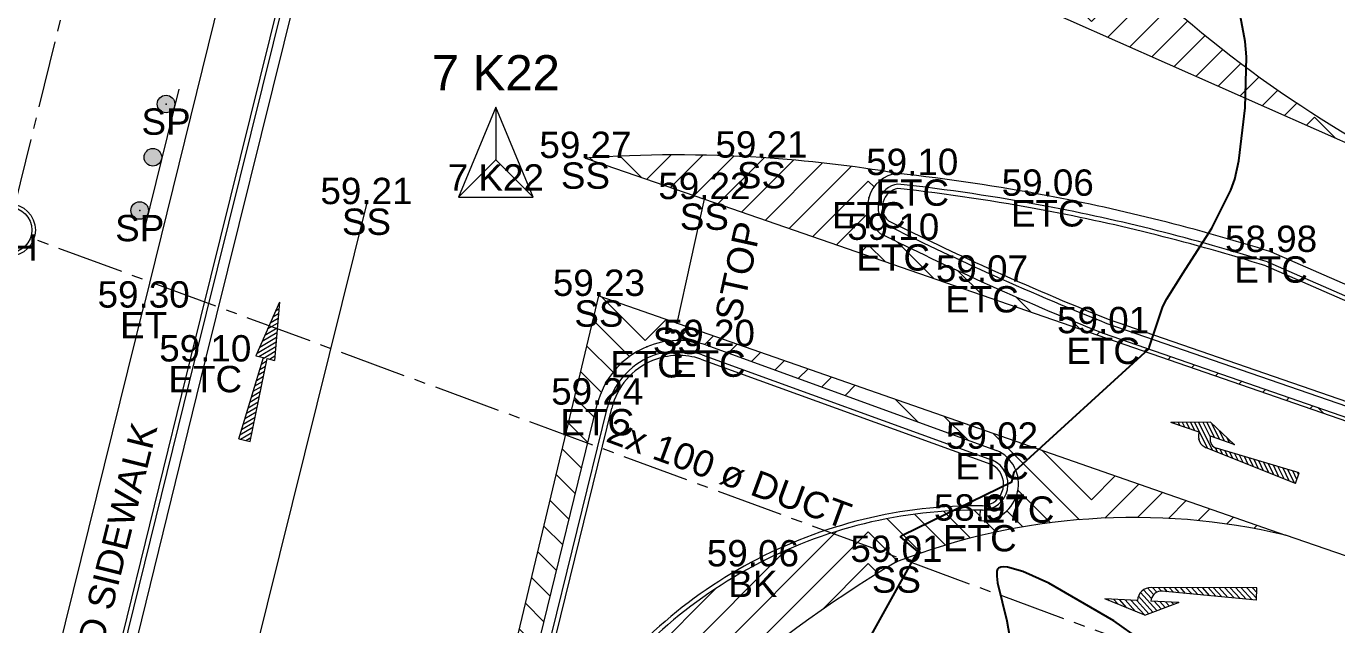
# Model space of a CAD drawing. Header units: metres. Extents: x -244 to 200, y -283 to 282.
# Drawn here: x -81.11 to -43.82, y 221.42 to 238.45 of the extents above; entities that cross this region are included whole.
import ezdxf
from ezdxf.enums import TextEntityAlignment as Align

# ---------------------------------------------------------------- set-up
doc = ezdxf.new("R2010")
doc.units = ezdxf.units.M
doc.linetypes.add('CENTER2', pattern=[28.575000000000003, 19.05, -3.175, 3.175, -3.175])
for name, color, linetype, lineweight in [('CONTOURS', 1, 'Continuous', 0), ('CONTROL', 7, 'Continuous', 0), ('DESCRIPTIONS', 1, 'Continuous', 0), ('ELECTRICAL', 3, 'Continuous', 0), ('LEVELS', 1, 'Continuous', 0), ('POINTS', 1, 'Continuous', 0), ('ROAD_PAINT', 12, 'Continuous', 0), ('ROAD_SIGNAGE', 6, 'Continuous', 0), ('ROADS', 5, 'Continuous', 0)]:
    doc.layers.add(name, color=color, linetype=linetype, lineweight=lineweight)
doc.styles.add('Arial', font='arial.ttf', dxfattribs={"height": 1.68})
doc.styles.add('DEFAULT$0$', font='Arial', dxfattribs={"height": 2.4})
pattern_1 = [(45, (0, 0), (1.110223024625157e-16, 0.9071423681210248), [8.9802589, -8.9802589]), (135, (0, 0), (-1.110223024625157e-16, -0.9071423681210248), [8.9802589, -8.9802589])]

msp = doc.modelspace()

# ---------------------------------------------------------------- hatches: boundary and pattern name
at = {"layer": 'ROAD_PAINT', "linetype": 'Continuous', "lineweight": 0}
h = msp.add_hatch(dxfattribs=at)
h.set_pattern_fill('LT124 RAILW', color=2, scale=0.5, style=0)
h.set_pattern_definition(pattern_1)
edge = h.paths.add_edge_path(flags=0)
edge.add_line((-57.93220524840581, 262.2866603322327), (-61.89860524842516, 243.2716603321023))
edge.add_line((-61.89860524842516, 243.2716603321023), (-40.57190524848556, 233.8070603334345))
edge.add_arc((-26.57672327322751, 263.912363348283), 33.19931306723726, 225.760315768355, 245.0674938111032, ccw=False)
edge.add_arc((-26.57672327322781, 263.9123633482828), 33.19931306723699, 199.8000674166894, 225.7603157683552, ccw=False)
edge.add_arc((-36.1538789355508, 257.7449928383076), 22.24684788042048, 168.2203243312785, 193.1958876690717, ccw=False)
edge = h.paths.add_edge_path(flags=0)
edge.add_line((-59.8709052484628, 250.4797603338957), (-60.93500524834235, 245.2285603317432))
edge.add_arc((-58.53697672607257, 244.8634660139074), 2.425661694164169, 171.3433264724511, 209.3007967052226)
edge.add_arc((-58.53697672607269, 244.8634660139073), 2.425661694163986, 209.3007967052217, 238.2131117864745)
edge.add_line((-59.81472140674089, 242.8016214063875), (-53.07940524850711, 239.7566603319719))
edge.add_arc((-52.63874186652016, 240.7505849885753), 1.087230628352728, 246.0895641885094, 326.4151571708157)
edge.add_arc((-52.63874186652014, 240.7505849885753), 1.087230628352698, 326.4151571708164, 413.5441032947952)
edge.add_line((-51.99270524825261, 241.6250603324734), (-52.17096640133832, 241.3837659867035))
edge.add_arc((-45.28894668273624, 252.4202391954948), 13.00638059936726, 212.1052351275777, 238.0535498730533, ccw=False)
edge.add_arc((-45.28894668273651, 252.4202391954945), 13.00638059936688, 190.4559746781816, 212.1052351275773, ccw=False)
edge.add_line((-58.07935171056703, 250.0598418730856), (-57.78150524843659, 250.0239603319205))
edge.add_arc((-58.84789620673073, 250.1524283714414), 1.074101351414205, 353.1306855176528, 450.6512808351816)
edge.add_arc((-58.84789620673079, 250.1524283714415), 1.074101351414119, 90.65128083517865, 162.2568998240643)
h = msp.add_hatch(dxfattribs=at)
h.set_pattern_fill('LT124 RAILW', color=2, scale=0.5, style=0)
h.set_pattern_definition(pattern_1)
edge = h.paths.add_edge_path(flags=0)
edge.add_line((-65.19720951556668, 234.6989027893207), (-61.81381019979496, 233.5294053588354))
edge.add_line((-61.81381019979496, 233.5294053588354), (-29.86596885374256, 222.4863936192546))
edge.add_line((-29.86596885374256, 222.4863936192546), (-16.01840524846193, 217.1702603325248))
edge.add_line((-16.01840524846193, 217.1702603325248), (-3.185505248278787, 212.243660332635))
edge.add_line((-3.185505248278787, 212.243660332635), (13.21279475175106, 205.6180603322573))
edge.add_line((13.21279475175106, 205.6180603322573), (19.80579475167178, 202.8522603320889))
edge.add_line((19.80579475167178, 202.8522603320889), (13.34639475165022, 205.8052603318356))
edge.add_line((13.34639475165022, 205.8052603318356), (-2.838905248238007, 212.9842603318393))
edge.add_line((-2.838905248238007, 212.9842603318393), (-15.33930524840252, 218.5671603316441))
edge.add_line((-15.33930524840252, 218.5671603316441), (-30.60930679658082, 225.4312027448654))
edge.add_arc((-31.07627533330902, 224.6138540955163), 0.941338636669518, -27.00922006804501, 60.25976045999528, ccw=False)
edge.add_arc((-31.07627533330905, 224.6138540955163), 0.9413386366695045, 267.0773747043786, 332.99077993195556, ccw=False)
edge.add_arc((-23.94416907546005, 266.7269318343751), 43.64780879504443, 255.9755448551912, 260.53175968138896, ccw=False)
edge.add_arc((-23.94416907546488, 266.7269318343542), 43.6478087950229, 251.0563568588357, 255.9755448551906, ccw=False)
edge.add_line((-38.11390524835589, 225.4431603327394), (-50.46630524836655, 229.7128603332676))
edge.add_arc((-19.04023660781394, 308.3931982158526), 84.72421943882672, 245.6942598843257, 248.2275153835717, ccw=False)
edge.add_arc((-19.04023660779418, 308.3931982158946), 84.72421943887313, 243.52305313585669, 245.6942598843251, ccw=False)
edge.add_arc((-56.20944861914086, 233.304327144034), 0.9621781659847715, 164.0544481990009, 231.1132703444243, ccw=False)
edge.add_arc((-56.20944861914077, 233.304327144034), 0.9621781659848797, 96.05200131010491, 164.0544481990008, ccw=False)
edge.add_arc((-62.60321896104286, 196.9428040737477), 37.8451024204856, 80.42925443019817, 86.34098868298982)
edge.add_arc((-62.60321896104345, 196.9428040737363), 37.84510242049701, 86.34098868299003, 93.93026633314967)
h = msp.add_hatch(dxfattribs=at)
h.set_pattern_fill('LT124 RAILW', color=2, scale=0.5, style=0)
h.set_pattern_definition(pattern_1)
edge = h.paths.add_edge_path(flags=0)
edge.add_line((-64.8146052482407, 230.7742603318766), (-45.27729913638785, 223.9662733968627))
edge.add_arc((-49.58760861416079, 205.7930008240353), 18.6774356858874, 76.65722000311186, 111.219996597546)
edge.add_arc((-39.6250783814419, 194.8739370093137), 32.89755045507583, 120.5526861966422, 144.2018280320156)
edge.add_arc((-22.85089903203264, 187.9566231792617), 50.72323710457696, 148.9528917566809, 166.2266951006702)
edge.add_line((-72.11560524826194, 200.0328603331002), (-68.31690524829173, 216.128760331776))
edge.add_line((-68.31690524829173, 216.128760331776), (-64.8146052482407, 230.7742603318766))
edge = h.paths.add_edge_path(flags=0)
edge.add_arc((-54.0578619746124, 211.1971695064265), 13.48228246090942, 118.2134080577008, 146.7579088599786)
edge.add_line((-65.33392843168791, 218.587857269508), (-65.0909052484203, 218.4119603326544))
edge.add_arc((-65.93046143311803, 219.0196198950846), 1.036390240728398, 245.8603789326928, 324.1034823297297, ccw=False)
edge.add_arc((-65.93046143311803, 219.0196198950847), 1.036390240728428, 173.0815231640078, 245.86037893269338, ccw=False)
edge.add_line((-66.95930524845608, 219.1444603321142), (-64.86160524828384, 227.6822603321601))
edge.add_arc((-62.54164266028756, 227.119328812753), 2.387282619474351, 112.2687061045394, 166.360961455521, ccw=False)
edge.add_arc((-62.5416426602875, 227.1193288127528), 2.387282619474601, 71.21375122707758, 112.26870610453861, ccw=False)
edge.add_line((-61.77284577946754, 229.3794327177286), (-53.49885682414357, 226.3805584247827))
edge.add_arc((-53.91810712413772, 225.4232155197972), 1.045120209244462, -12.58703942930049, 66.34989012995487, ccw=False)
edge.add_arc((-53.91810712413782, 225.4232155197972), 1.045120209244601, 267.0713226886469, 347.4129605707009, ccw=False)
edge.add_line((-53.97150524848985, 224.3794603319839), (-53.95617740661682, 224.6790685048756))
edge.add_arc((-54.05786197461217, 211.1971695064267), 13.48228246090938, 89.56786606122098, 118.213408057702)
at = {"layer": 'ROAD_SIGNAGE', "linetype": 'Continuous', "lineweight": 0}
h = msp.add_hatch(color=1, dxfattribs=at)
edge = h.paths.add_edge_path(flags=0)
edge.add_arc((-77.13296366867871, 236.2351018907502), 0.25, 0, 360)
h = msp.add_hatch(color=1, dxfattribs=at)
edge = h.paths.add_edge_path(flags=0)
edge.add_arc((-77.50760524972065, 234.7201103342232), 0.25, 0, 360)
h = msp.add_hatch(color=1, dxfattribs=at)
edge = h.paths.add_edge_path(flags=0)
edge.add_arc((-77.8822468307626, 233.205118777696), 0.25, 0, 360)

# ---------------------------------------------------------------- linework, layer by layer
at = {"layer": 'CONTOURS', "color": 6, "linetype": 'Continuous', "lineweight": -3, "flags": 128}
for points in [[(-57.52009197034931, 220.298194271978), (-55.74184350438736, 223.5038267774507), (-56.23597535428416, 223.9231451749802), (-56.15567527393432, 223.9775698878802), (-53.06792450568173, 225.4825096577406), (-52.99458169521677, 225.7641210779548), (-52.96568868475151, 225.7934190146625), (-49.16844103147741, 229.2642438025214), (-49.15425500153651, 229.3062864840031), (-48.76402338602202, 230.4712405935861), (-48.65581534728699, 230.6903072874993), (-48.18281551307155, 231.4337771427818), (-47.37005745663191, 232.7066764575429), (-46.83005215350568, 233.7877471335232), (-46.72014314497937, 234.0947805587202), (-46.60696501638449, 234.6155603053048), (-46.42693937870354, 236.1243501799181), (-46.38519511050981, 237.5750981909223), (-46.41961700601678, 238.0121197532862), (-46.55434587653872, 238.724631424062)], [(-49.41020847715117, 220.9998489422724), (-50.15795090801839, 221.5268237269484), (-52.00656584768876, 222.6023896415718), (-52.7533785020496, 222.9352681753226), (-53.18196270805493, 223.0553866080008), (-53.29012214902468, 223.0639972453937), (-53.37791513264528, 223.0547826918773), (-53.44353237282485, 223.0264764851891), (-53.47032674943329, 222.9945194777101), (-53.48668619554519, 222.9454548261128), (-53.49354356995173, 222.8806687504984), (-53.49183173142228, 222.8015474723652), (-53.46643185069115, 222.6058441828936), (-53.20863556659606, 221.5268668592907), (-53.06024212115881, 220.7171747507527)]]:
    msp.add_lwpolyline(points, dxfattribs=at)
at = {"layer": 'CONTROL', "color": 1, "linetype": 'Continuous', "lineweight": 0}
for p, q in [((-67.7481102489336, 236.1463603321463), (-68.80876524893479, 233.5856953317076)), ((-66.68743524893658, 233.5856953317076), (-67.7481102489336, 236.1463603321463)), ((-67.7481102489336, 236.1463603321463), (-67.74810524893837, 234.6463603321463)), ((-67.74810524893837, 234.6463603321463), (-68.80876524893479, 233.5856953317076)), ((-67.74810524893837, 234.6463603321463), (-66.68743524893658, 233.5856953317076)), ((-68.80876524893479, 233.5856953317076), (-66.68743524893658, 233.5856953317076))]:
    msp.add_line(p, q, dxfattribs=at)
msp.add_point((-67.74810524893837, 234.6463603321463), dxfattribs=at)
at = {"layer": 'ELECTRICAL', "color": 1, "linetype": 'CENTER2', "lineweight": 0, "ltscale": 0.1}
for p, q in [((-81.42336420282169, 233.378751816699), (-76.82541069786723, 252.0715665744147)), ((-32.81454313835328, 214.6717921329763), (-80.89876735860837, 232.3911285328578))]:
    msp.add_line(p, q, dxfattribs=at)
at = {"layer": 'ELECTRICAL', "color": 1, "linetype": 'Continuous', "lineweight": 0}
for radius in [0.75, 0.6519600000000064]:
    msp.add_circle((-81.60250524846924, 232.6504603326321), radius, dxfattribs=at)
at = {"layer": 'POINTS', "color": 1, "linetype": 'Continuous', "lineweight": 0}
for p in [(-77.13296366927534, 236.2351018921472), (-67.74810525012435, 234.6463603321463), (-65.19720951740601, 234.698902789969), (-60.1880052494671, 234.710760332644), (-55.89670524946996, 234.214260332752), (-61.81381020154367, 233.5294053587131), (-57.13460524898255, 233.5686603323556), (-52.04120524889004, 233.6245603328571), (-77.88224683134467, 233.205118779093), (-71.4295052495072, 233.3860603338107), (-56.4387052489401, 232.3698603343219), (-45.68500524906995, 232.0259603345767), (-53.91320524901676, 231.1787603325211), (-64.81460524941212, 230.7742603318766), (-77.7703052490906, 230.4419603319839), (-62.58385323451512, 229.9969305153936), (-50.46630524896317, 229.7128603346646), (-63.44630524895183, 229.328560332302), (-61.68380524886743, 229.3471603323705), (-76.01630524891516, 228.9085603347048), (-64.86160524887237, 227.6822603321634), (-53.62660524891544, 226.4268603306264), (-52.89810524892528, 225.1954603344202), (-53.9715052490792, 224.3794603319839), (-60.43170524892048, 223.0776603342965), (-56.34790524944401, 223.2040603351779)]:
    msp.add_point(p, dxfattribs=at)
at = {"layer": 'ROAD_PAINT', "color": 2, "linetype": 'Continuous', "lineweight": 0}
for p, q in [((-61.89860524842516, 243.2716603321023), (-40.57190524848556, 233.8070603334345)), ((-73.9075052482367, 230.5956603311934), (-74.57626876166465, 229.0715792507819)), ((-73.9075052482367, 230.5956603311934), (-74.04582281596632, 228.9370657372485)), ((-73.93904010012459, 230.5238005808196), (-73.91216378391782, 230.5397988652695)), ((-68.31690524829173, 216.128760331776), (-64.8146052482407, 230.7742603318766)), ((-64.8146052482407, 230.7742603318766), (-45.27729913638782, 223.9662733968627)), ((-74.16602381712255, 230.00650624429), (-73.94569480476798, 230.1376998008322)), ((-74.0903652176728, 230.1789421228629), (-73.9345200143494, 230.2717315025365)), ((-74.01470265889874, 230.3513713518412), (-73.92334387879582, 230.4057685087002)), ((-74.31734893467078, 229.6616477863334), (-73.9680510351996, 229.8696324380994)), ((-74.24168637589668, 229.8340770153117), (-73.95687094032164, 230.0036627946685)), ((-74.54433661099316, 229.1443600993985), (-74.00158340118479, 229.4675280692028)), ((-74.468674052219, 229.3167893283769), (-73.9904019611717, 229.6015637302313)), ((-74.39301149344485, 229.4892185573551), (-73.97922717075319, 229.7355954319357)), ((-75.06203903204062, 226.7107143868806), (-74.36409038338536, 229.0177738453686)), ((-74.57626876166465, 229.0715792507819), (-74.36409038338536, 229.0177738453686)), ((-74.48956206738086, 229.0495916718598), (-74.01275819160334, 229.3334963674987)), ((-74.3717879194665, 228.9923391874064), (-74.02393432715691, 229.199459361335)), ((-74.18949410035874, 228.9734987223891), (-74.03511046271059, 229.0654223551714)), ((-74.74377146462155, 226.6300062787606), (-74.2580011942457, 228.9908711426618)), ((-74.51279103325166, 228.5262442188187), (-74.331376793586, 228.6342625049695)), ((-74.46579353162952, 228.6816101051047), (-74.30150999276866, 228.7794238673427)), ((-74.41879072554805, 228.8369746462555), (-74.27164184681627, 228.9245905341755)), ((-74.2580011942457, 228.9908711426618), (-74.04582281596632, 228.9370657372485)), ((-74.60679664541459, 228.2155151365171), (-74.39111704481522, 228.3439358208988)), ((-74.55979383933315, 228.3708796776679), (-74.36125024399789, 228.4890971832721)), ((-74.7478011043349, 227.7494148634703), (-74.48072544199685, 227.9084424699955)), ((-74.70080225757782, 227.9047860542156), (-74.4508572960444, 228.0536091368281)), ((-74.6537994514962, 228.0601505953664), (-74.4209851907676, 228.1987691540662)), ((-74.84180671649794, 227.4386857811686), (-74.54046569322598, 227.6181157859248)), ((-74.79480391041646, 227.5940503223194), (-74.51059358794919, 227.7632758031628)), ((-74.98281513474255, 226.9725921577162), (-74.63006878594821, 227.1826210898864)), ((-74.93581232866109, 227.1279566988669), (-74.60020063999575, 227.3277877567191)), ((-74.88880952257956, 227.2833212400178), (-74.57033383917846, 227.4729491190921)), ((-47.41350524835434, 227.1774603319354), (-48.53408395158272, 227.1757487919833)), ((-47.73502631793503, 226.8974478521813), (-48.53408395158272, 227.1757487919833)), ((-48.42279020554628, 227.1369866892115), (-48.44159603165228, 227.1758928006938)), ((-48.28153679235815, 227.0877900405781), (-48.32420455457827, 227.1760711027973)), ((-48.1402783850598, 227.0385916525636), (-48.20681807161449, 227.1762511442814)), ((-47.9990249718718, 226.9893950039302), (-48.08943158865056, 227.1764311857656)), ((-47.85777155868378, 226.9401983552966), (-47.97204011157651, 227.1766094878689)), ((-47.49907444860472, 226.4411556284452), (-47.85465362861274, 227.1767895293532)), ((-47.35343040554179, 226.3828755003395), (-47.73726714564889, 227.1769695708374)), ((-47.41409215154808, 226.7514161656748), (-47.61987566857491, 227.1771478729407)), ((-47.2927529118213, 226.743410021382), (-47.5024891856111, 227.1773279144251)), ((-47.41350524835434, 227.1774603319354), (-46.73620427587549, 226.5495716774292)), ((-75.02981263636461, 226.8172262714303), (-74.65994089122495, 227.0374610726484)), ((-75.01486116963021, 226.6987507549869), (-74.68980903717747, 226.8922944058156)), ((-47.75094397136407, 226.8323544526579), (-47.75423394126462, 226.7654277623207)), ((-47.73502631793503, 226.8974478521813), (-47.75094397136407, 226.8323544526579)), ((-47.40541504405543, 226.7826487145132), (-47.41717259096715, 226.7357061017421)), ((-46.73620427587549, 226.5495716774292), (-47.40541504405543, 226.7826487145132)), ((-47.15149450452305, 226.6942116333676), (-47.36200063381711, 227.1297136361964)), ((-47.01024109133498, 226.6450149847343), (-47.1491446905754, 226.93239191132)), ((-75.06203903204062, 226.7107143868806), (-74.74377146462155, 226.6300062787606)), ((-74.86482453388946, 226.6607036076839), (-74.71967718312983, 226.747127738983)), ((-47.75423394126462, 226.7654277623207), (-47.74478187376054, 226.6990863150654)), ((-47.67217213362075, 226.5562327538429), (-47.74694954012585, 226.7109347114938)), ((-47.74478187376054, 226.6990863150654), (-47.72293011932874, 226.6357397113326)), ((-47.72293011932874, 226.6357397113326), (-47.68946583404413, 226.5776780755852)), ((-47.68946583404413, 226.5776780755852), (-47.64560666934619, 226.5270166730314)), ((-47.64560666934619, 226.5270166730314), (-47.5929387081493, 226.4855846950058)), ((-47.5929387081493, 226.4855846950058), (-47.53337022653427, 226.4548811552291)), ((-44.99498667460791, 225.4391370264941), (-47.53337022653427, 226.4548811552291)), ((-47.41717259096715, 226.7357061017421), (-47.42035175656389, 226.6874109296605)), ((-47.42035175656389, 226.6874109296605), (-47.41485460673251, 226.6393306642582)), ((-47.41485460673251, 226.6393306642582), (-47.40086293041009, 226.5930013972721)), ((-47.40086293041009, 226.5930013972721), (-47.37881500841386, 226.5499141551723)), ((-47.37881500841386, 226.5499141551723), (-47.3494297407407, 226.5114617033291)), ((-47.3494297407407, 226.5114617033291), (-47.31364391058037, 226.4788774965298)), ((-47.31364391058037, 226.4788774965298), (-47.27261762649031, 226.4532039749361)), ((-47.27261762649031, 226.4532039749361), (-47.22766592020179, 226.4352799403533)), ((-47.20778636247891, 226.3245953722342), (-47.26935433795572, 226.451977817177)), ((-44.89062382217746, 225.7387836390979), (-47.23759476512151, 226.4384468269435)), ((-47.06213732530566, 226.2663135047475), (-47.12969574214256, 226.4060805791747)), ((-46.8689876781468, 226.5958183361006), (-46.93629048671463, 226.7350651923333)), ((-46.91649328224284, 226.2080333766422), (-46.99245215549698, 226.3651795915564)), ((-46.77084923917987, 226.1497532485368), (-46.85520856885143, 226.3242786039382)), ((-46.62520020200668, 226.0914713810503), (-46.71795998809574, 226.2833758769393)), ((-46.47955615894369, 226.0331912529447), (-46.58071640145011, 226.242474889321)), ((-46.33391211588076, 225.9749111248392), (-46.44346782069438, 226.2015721623221)), ((-46.18826807281781, 225.9166309967335), (-46.30622597342974, 226.1606661805935)), ((-46.04261903564461, 225.8583491292471), (-46.16898238678417, 226.1197651929754)), ((-45.89697499258166, 225.8000690011416), (-46.03173380602838, 226.0788624659762)), ((-45.75133094951872, 225.7417888730361), (-45.89449021938289, 226.0379614783582)), ((-45.60568191234561, 225.6835070055496), (-45.75724663273731, 225.99706049074)), ((-45.46003786928266, 225.625226877444), (-45.61999805198153, 225.9561577637409)), ((-45.31439382621968, 225.5669467493385), (-45.48275446533594, 225.9152567761226)), ((-45.16874978315675, 225.508666621233), (-45.34551087869041, 225.8743557885045)), ((-45.02310074598365, 225.4503847537464), (-45.2082622979347, 225.8334530615055)), ((-44.95528704554337, 225.5531225979285), (-45.07101871128913, 225.7925520738873)), ((-44.99498667460791, 225.4391370264941), (-44.89062382217746, 225.7387836390979)), ((-44.90609039690764, 225.69437601111), (-44.93377512464361, 225.751651086269)), ((-49.41607470654515, 222.3161858360724), (-49.45309717253293, 222.2523325419583)), ((-49.36762429772388, 222.3718650558011), (-49.41607470654515, 222.3161858360724)), ((-48.93206980376481, 221.821511959878), (-49.39986353576456, 222.3373105316255)), ((-49.30949492791665, 222.4173502827007), (-49.36762429772388, 222.3718650558011)), ((-49.08946618600148, 222.1684702244766), (-49.31307813107391, 222.4150291542014)), ((-49.24380195812217, 222.4510010510855), (-49.30949492791665, 222.4173502827007)), ((-49.17292070190906, 222.471586144592), (-49.24380195812217, 222.4510010510855)), ((-49.02845257402471, 222.2746053327042), (-49.20141715614539, 222.4653256146849)), ((-49.09941816887201, 222.4783677418267), (-49.17292070190906, 222.471586144592)), ((-46.08798680434672, 222.4684984838217), (-49.09941816887201, 222.4783677418267)), ((-48.93486589528527, 222.3448247367137), (-49.05584417275535, 222.4782238964669)), ((-48.98078137990658, 222.3175451159731), (-49.02107379849182, 222.2826429941501)), ((-48.9349073337227, 222.344692627819), (-48.98078137990658, 222.3175451159731)), ((-48.88491723651114, 222.3632123070103), (-48.9349073337227, 222.344692627819)), ((-48.80385255636251, 222.3737828999403), (-48.89810194474877, 222.477704129731)), ((-48.83242678945152, 222.3725006886459), (-48.88491723651114, 222.3632123070103)), ((-48.77912391354874, 222.3722669177827), (-48.83242678945152, 222.3725006886459)), ((-46.10502369250202, 222.1194221791254), (-48.79057048691685, 222.3731288284081)), ((-48.6326461300152, 222.3584172432346), (-48.74035943279417, 222.4771901809333)), ((-48.46062038915875, 222.3421543252579), (-48.58262302272607, 222.4766706981458)), ((-48.28860075018882, 222.3258858732908), (-48.42488079471959, 222.4761509314097)), ((-48.11657500933256, 222.3096229553142), (-48.26713828276505, 222.4756369826124)), ((-47.94454926847622, 222.2933600373376), (-48.10939605475843, 222.4751172158764)), ((-47.77252962950637, 222.2770915853709), (-47.95165382675206, 222.4745974491404)), ((-47.60050388864994, 222.260828667394), (-47.79391131479731, 222.4740835003428)), ((-47.42848396573207, 222.2445660333656), (-47.63616908679087, 222.4735637336069)), ((-47.25645850882378, 222.2282972974506), (-47.47842657483632, 222.4730497848094)), ((-47.08443858590607, 222.2120346634219), (-47.32068434682974, 222.4725300180734)), ((-46.91241284504954, 222.1957717454454), (-47.16294211882324, 222.4720102513373)), ((-46.74038738814127, 222.1795030095304), (-47.00520542480709, 222.471496586488)), ((-46.56836164728499, 222.1632400915538), (-46.84746319680048, 222.470976819752)), ((-46.39634200831524, 222.1469716395868), (-46.68972068484582, 222.4704628709544)), ((-46.22431626745878, 222.13070872161), (-46.53197845683945, 222.4699431042186)), ((-46.1025612942675, 222.169875341031), (-46.37424176282315, 222.4694294393691)), ((-46.09453010519068, 222.3344299110643), (-46.21649953481663, 222.4689096726332)), ((-46.10502369250202, 222.1194221791254), (-46.08798680434672, 222.4684984838217)), ((-49.27510524840181, 221.6909603313543), (-50.41881656122295, 222.155005647347)), ((-49.48794641535427, 222.1095739456023), (-50.41881656122295, 222.155005647347)), ((-50.28688378532473, 222.1014748272298), (-50.33157075680138, 222.150747561101)), ((-50.03804654338898, 222.0005119060356), (-50.16701618676544, 222.1427163720251)), ((-49.78920901750514, 221.8995548027795), (-50.00246161672946, 222.134685182949)), ((-49.5403717755694, 221.798591881585), (-49.83790122875514, 222.126653709925)), ((-49.29153453363382, 221.6976289603907), (-49.67334665871915, 222.1186225208492)), ((-49.1659060511975, 221.7325184412897), (-49.50879208868317, 222.1105913317733)), ((-49.4773482598431, 222.1826189792742), (-49.48794641535427, 222.1095739456023)), ((-49.45309717253293, 222.2523325419583), (-49.4773482598431, 222.1826189792742)), ((-49.04898806945528, 221.7770122916149), (-49.46160791840565, 222.2319750544836)), ((-49.27510524840181, 221.6909603313543), (-48.32435873301812, 222.0527843184212)), ((-49.09660358342683, 222.1436310397829), (-49.10396248018327, 222.0908333686325)), ((-48.32435873301812, 222.0527843184212), (-49.10396248018327, 222.0908333686325)), ((-49.0799263789489, 222.1942593768526), (-49.09660358342683, 222.1436310397829)), ((-49.05447637519713, 222.2411004370604), (-49.0799263789489, 222.1942593768526)), ((-49.02107379849182, 222.2826429941501), (-49.05447637519713, 222.2411004370604)), ((-48.81515182202251, 221.8660058102034), (-49.01512256063696, 222.0864974805971)), ((-48.69823384028017, 221.9104996605282), (-48.85056799060092, 222.0784662915211)), ((-48.58131004059972, 221.9549932269052), (-48.68600760262657, 222.0704348184973)), ((-48.46439205885736, 221.9994870772298), (-48.52145303259065, 222.0624036294213)), ((-48.34747379316702, 222.0439867454933), (-48.35689846255477, 222.0543724403456))]:
    msp.add_line(p, q, dxfattribs=at)
at = {"layer": 'ROAD_PAINT', "color": 7, "linetype": 'Continuous', "lineweight": 0}
for p, q in [((-65.19720951556668, 234.6989027893207), (-61.81381019979496, 233.5294053588354)), ((-62.58385323262866, 229.9969305152378), (-61.81381019979496, 233.5294053588354)), ((-61.81381019979496, 233.5294053588354), (-29.86596885374256, 222.4863936192546)), ((-71.4295052483285, 233.3860603324138), (-76.12990524832276, 214.4380603325553)), ((-33.61800524831779, 219.9663603324443), (-45.27729913638772, 223.9662733968627))]:
    msp.add_line(p, q, dxfattribs=at)
for centre, radius, start, end in [((-26.57672327322737, 263.9123633482831), 33.19931306723748, 225.760315768355, 245.0674938111031), ((-62.60321896104345, 196.9428040737421), 37.84510242049114, 86.34098868298946, 93.93026633315027), ((-62.60321896104345, 196.9428040737421), 37.84510242049114, 80.42925443019868, 86.34098868298946), ((-49.58760861416073, 205.7930008240351), 18.67743568588761, 76.65722000311214, 111.2199965975458), ((-39.62507838144159, 194.8739370093134), 32.89755045507625, 120.5526861966424, 144.2018280320152)]:
    msp.add_arc(centre, radius, start, end, dxfattribs=at)
at = {"layer": 'ROAD_PAINT', "color": 2, "linetype": 'Continuous', "lineweight": 0}
for p in [(-46.73620427587549, 226.5495716774292), (-48.32435873301812, 222.0527843184212)]:
    msp.add_point(p, dxfattribs=at)
at = {"layer": 'ROAD_SIGNAGE', "color": 1, "linetype": 'Continuous', "lineweight": 0}
msp.add_line((-76.77024484673403, 236.6604665064997), (-77.75958701803958, 232.659722563697), dxfattribs=at)
for centre in [(-77.13296366867871, 236.2351018907502), (-77.50760524972065, 234.7201103342232), (-77.8822468307626, 233.205118777696)]:
    msp.add_circle(centre, 0.25, dxfattribs=at)
at = {"layer": 'ROADS', "color": 9, "linetype": 'Continuous', "lineweight": 0}
for p, q in [((-73.30220524839388, 248.6068603317253), (-77.77030524850124, 230.4419603319839)), ((-76.01630524831853, 228.9085603333078), (-71.52080524833582, 247.0338603323326)), ((-45.68500524847332, 232.0259603331797), (-30.60930679658091, 225.4312027448654)), ((-84.34319705399592, 203.9139915011259), (-77.77030524850124, 230.4419603319839)), ((-61.7728457794683, 229.3794327177289), (-53.49885682414347, 226.3805584247826)), ((-50.46630524836655, 229.7128603332676), (-38.11390524835589, 225.4431603327394)), ((-79.42870524828322, 215.0396603331901), (-76.01630524831853, 228.9085603333078)), ((-66.95930524845608, 219.1444603321142), (-64.86160524828301, 227.6822603321634)), ((-53.97150524848985, 224.3794603319839), (-53.95617740661682, 224.6790685048756))]:
    msp.add_line(p, q, dxfattribs=at)
at = {"layer": 'ROADS', "color": 1, "linetype": 'Continuous', "lineweight": 0}
for p, q in [((-76.42890223219484, 229.0104862162021), (-71.9335580780367, 247.135157864137)), ((-76.30755017811344, 228.9805080153513), (-71.81216018694785, 247.1053644724312)), ((-45.83451248428723, 231.6274768185726), (-30.80354005068319, 225.0522843104066)), ((-45.79054814078165, 231.7446815149509), (-30.7456256385195, 225.1633866479831)), ((-50.36159897482753, 229.9940841435023), (-38.0162062227955, 225.726806250961)), ((-50.31796784665983, 230.1112595163928), (-37.97549860860972, 225.8449921584606)), ((-79.8413744233173, 215.1412928120438), (-76.42890223219489, 229.010486216202)), ((-61.87218060359407, 229.0963390019548), (-53.61103574305596, 226.1021199999305)), ((-79.72000113654103, 215.1114009065049), (-76.30755017811344, 228.9805080153513)), ((-61.91350902414905, 228.9783611454043), (-53.65836780528262, 225.9863181393561)), ((-66.66329507487691, 219.0919071010512), (-64.57016339475214, 227.6111136878834)), ((-66.5396756283111, 219.0711571712371), (-64.44872704073411, 227.5814784038465))]:
    msp.add_line(p, q, dxfattribs=at)
at = {"layer": 'ROADS', "color": 9, "linetype": 'Continuous', "lineweight": 0}
for centre, radius, start, end in [((-56.2094486191408, 233.304327144034), 0.9621781659848057, 96.05200131010342, 164.0544481990034), ((-62.32017463798372, 179.3185516539831), 55.27024326247848, 79.28192704856103, 83.75815091028272), ((-56.2094486191408, 233.304327144034), 0.9621781659848057, 164.0544481990034, 231.1132703444227), ((-62.32017463798372, 179.3185516539831), 55.27024326247848, 72.48360068810449, 79.28192704856103), ((-19.04023660781538, 308.3931982158492), 84.7242194388231, 243.5230531358558, 245.6942598843256), ((-19.04023660781538, 308.3931982158492), 84.7242194388231, 245.6942598843256, 248.2275153835718), ((-62.54164266028751, 227.119328812753), 2.387282619474412, 71.21375122708302, 112.26870610454), ((-62.54164266028751, 227.119328812753), 2.387282619474412, 112.26870610454, 166.3609614554377), ((-53.91810712413779, 225.4232155197971), 1.045120209244589, 347.4129605707033, 66.34989012995072), ((-53.91810712413779, 225.4232155197971), 1.045120209244589, 267.071322688645, 347.4129605707033)]:
    msp.add_arc(centre, radius, start, end, dxfattribs=at)
at = {"layer": 'ROADS', "color": 1, "linetype": 'Continuous', "lineweight": 0}
for centre, radius, start, end in [((-56.2094486191408, 233.304327144034), 0.6621781659848057, 98.59427388174085, 164.0544481990047), ((-62.32017463798372, 179.3185516539831), 54.97024326247848, 79.28192704856103, 83.72133867814824), ((-56.2094486191408, 233.304327144034), 0.6621781659848057, 164.0544481990046, 228.5481211709285), ((-56.2094486191408, 233.304327144034), 0.5371781659848057, 100.2461884177735, 164.0544481990046), ((-62.32017463798372, 179.3185516539831), 54.84524326247848, 79.28192704856103, 83.70339605953315), ((-56.2094486191408, 233.304327144034), 0.5371781659848057, 164.0544481990048, 226.8823554476126), ((-62.32017463798372, 179.3185516539831), 54.84524326247848, 72.50725188514797, 79.28192704856103), ((-62.32017463798372, 179.3185516539831), 54.97024326247848, 72.50026715833152, 79.28192704856103), ((-19.04023660781538, 308.3931982158492), 84.4242194388231, 243.5472608744005, 245.6942598843256), ((-19.04023660781538, 308.3931982158492), 84.2992194388231, 243.5590369321832, 245.6942598843256), ((-19.04023660781538, 308.3931982158492), 84.4242194388231, 245.6942598843256, 248.2227137477493), ((-19.04023660781538, 308.3931982158492), 84.29921943882309, 245.6942598843256, 248.2207055039272), ((-62.54164266028751, 227.119328812753), 2.087282619474412, 112.2687061045402, 166.3724109626388), ((-62.54164266028751, 227.119328812753), 2.087282619474412, 71.29269306015468, 112.2687061045402), ((-62.54164266028751, 227.119328812753), 1.962282619474412, 71.33081262716465, 112.2687061045396), ((-62.54164266028751, 227.119328812753), 1.962282619474456, 112.2687061045398, 166.3779396911447), ((-53.91810712413779, 225.4232155197971), 0.7451202092445892, 347.4129605707042, 65.66255834916511), ((-53.91810712413779, 225.4232155197971), 0.6201202092445892, 347.4129605707042, 65.23779517871138), ((-53.91810712413779, 225.4232155197971), 0.6201202092445892, 272.0425204042953, 347.4129605707045), ((-53.91810712413779, 225.4232155197971), 0.7451202092445892, 271.8029807526221, 347.4129605707042), ((-54.05786197461199, 211.1971695064261), 13.60728246091004, 89.3184589392953, 118.2134080577014), ((-54.05786197461199, 211.1971695064261), 13.48228246090999, 89.30643738004838, 118.2134080577014), ((-54.05786197461199, 211.1971695064261), 13.60728246091004, 118.2134080577014, 146.7451194677023), ((-54.05786197461199, 211.1971695064261), 13.48228246091004, 118.2134080577014, 146.757908859978)]:
    msp.add_arc(centre, radius, start, end, dxfattribs=at)

# ---------------------------------------------------------------- texts
at = {"layer": 'CONTROL', "color": 1, "linetype": 'Continuous', "lineweight": -3, "style": 'DEFAULT$0$'}
msp.add_text('7 K22', height=1, dxfattribs=at).set_placement((-67.7481102489336, 236.3263603321463), align=Align.BOTTOM_CENTER)
at = {"layer": 'DESCRIPTIONS', "color": 9, "linetype": 'Continuous', "lineweight": -3, "style": 'Arial'}
for s, p in [('SP', (-77.13296366927534, 236.1101018921472)), ('7 K22', (-67.74810525012435, 234.5213603321463)), ('SS', (-65.19720951740601, 234.573902789969)), ('SS', (-60.1880052494671, 234.585760332644)), ('ETC', (-55.89670524946996, 234.089260332752)), ('ETC', (-52.04120524889004, 233.4995603328571)), ('SS', (-71.4295052495072, 233.2610603338107)), ('SS', (-61.81381020154367, 233.4044053587131)), ('ETC', (-57.13460524898255, 233.4436603323556)), ('SP', (-77.88224683134467, 233.080118779093)), ('MH', (-81.6025052490586, 232.5254603326321)), ('ETC', (-56.4387052489401, 232.2448603343219)), ('ETC', (-45.68500524906995, 231.9009603345767)), ('ETC', (-53.91320524901676, 231.0537603325211)), ('SS', (-64.81460524941212, 230.6492603318766)), ('ET', (-77.7703052490906, 230.3169603319839)), ('SS', (-62.58385323451512, 229.8719305153936)), ('ETC', (-50.46630524896317, 229.5878603346646)), ('ETC', (-63.44630524895183, 229.203560332302)), ('ETC', (-61.68380524886743, 229.2221603323705)), ('ETC', (-76.01630524891516, 228.7835603347048)), ('ETC', (-64.86160524887237, 227.5572603321634)), ('ETC', (-53.62660524891544, 226.3018603306264)), ('ETC', (-52.89810524892528, 225.0704603344202)), ('ETC', (-53.9715052490792, 224.2544603319839)), ('SS', (-56.34790524944401, 223.0790603351779)), ('BK', (-60.43170524892048, 222.9526603342965))]:
    msp.add_text(s, height=0.75, dxfattribs=at).set_placement(p, align=Align.TOP_CENTER)
at = {"layer": 'ELECTRICAL', "color": 1, "linetype": 'Continuous', "lineweight": 0, "style": 'Arial'}
msp.add_text('2x 100 ø DUCT', height=0.7499999999999928, rotation=339.7708434193453, dxfattribs=at).set_placement((-61.3136618842664, 225.1738950648207), align=Align.BOTTOM_CENTER)
at = {"layer": 'LEVELS', "color": 6, "linetype": 'Continuous', "lineweight": -3, "style": 'Arial'}
for s, p in [('59.27', (-65.19720951740601, 234.698902789969)), ('59.21', (-60.1880052494671, 234.710760332644)), ('59.10', (-55.89670524946996, 234.214260332752)), ('59.22', (-61.81381020154367, 233.5294053587131)), ('59.06', (-52.04120524889004, 233.6245603328571)), ('59.21', (-71.4295052495072, 233.3860603338107)), ('59.10', (-56.4387052489401, 232.3698603343219)), ('58.98', (-45.68500524906995, 232.0259603345767)), ('59.07', (-53.91320524901676, 231.1787603325211)), ('59.23', (-64.81460524941212, 230.7742603318766)), ('59.30', (-77.7703052490906, 230.4419603319839)), ('59.01', (-50.46630524896317, 229.7128603346646)), ('59.20', (-61.68380524886743, 229.3471603323705)), ('59.10', (-76.01630524891516, 228.9085603347048)), ('59.24', (-64.86160524887237, 227.6822603321634)), ('59.02', (-53.62660524891544, 226.4268603306264)), ('58.97', (-53.9715052490792, 224.3794603319839)), ('59.06', (-60.43170524892048, 223.0776603342965)), ('59.01', (-56.34790524944401, 223.2040603351779))]:
    msp.add_text(s, height=0.75, dxfattribs=at).set_placement(p, align=Align.CENTER)
at = {"layer": 'ROAD_PAINT', "color": 7, "linetype": 'Continuous', "lineweight": 0, "style": 'Arial'}
msp.add_text('STOP', height=0.7500000000000023, rotation=77.70249350448596, dxfattribs=at).set_placement((-61.22177687164854, 231.5501800718531), align=Align.TOP_CENTER)
at = {"layer": 'ROADS', "color": 1, "linetype": 'Continuous', "lineweight": 0, "style": 'Arial'}
msp.add_text('TARRED SIDEWALK', height=0.7500000000000016, rotation=76.08395729152784, dxfattribs=at).set_placement((-78.93976461232215, 222.2752534965684), align=Align.MIDDLE_CENTER)

doc.saveas('drawing.dxf')
